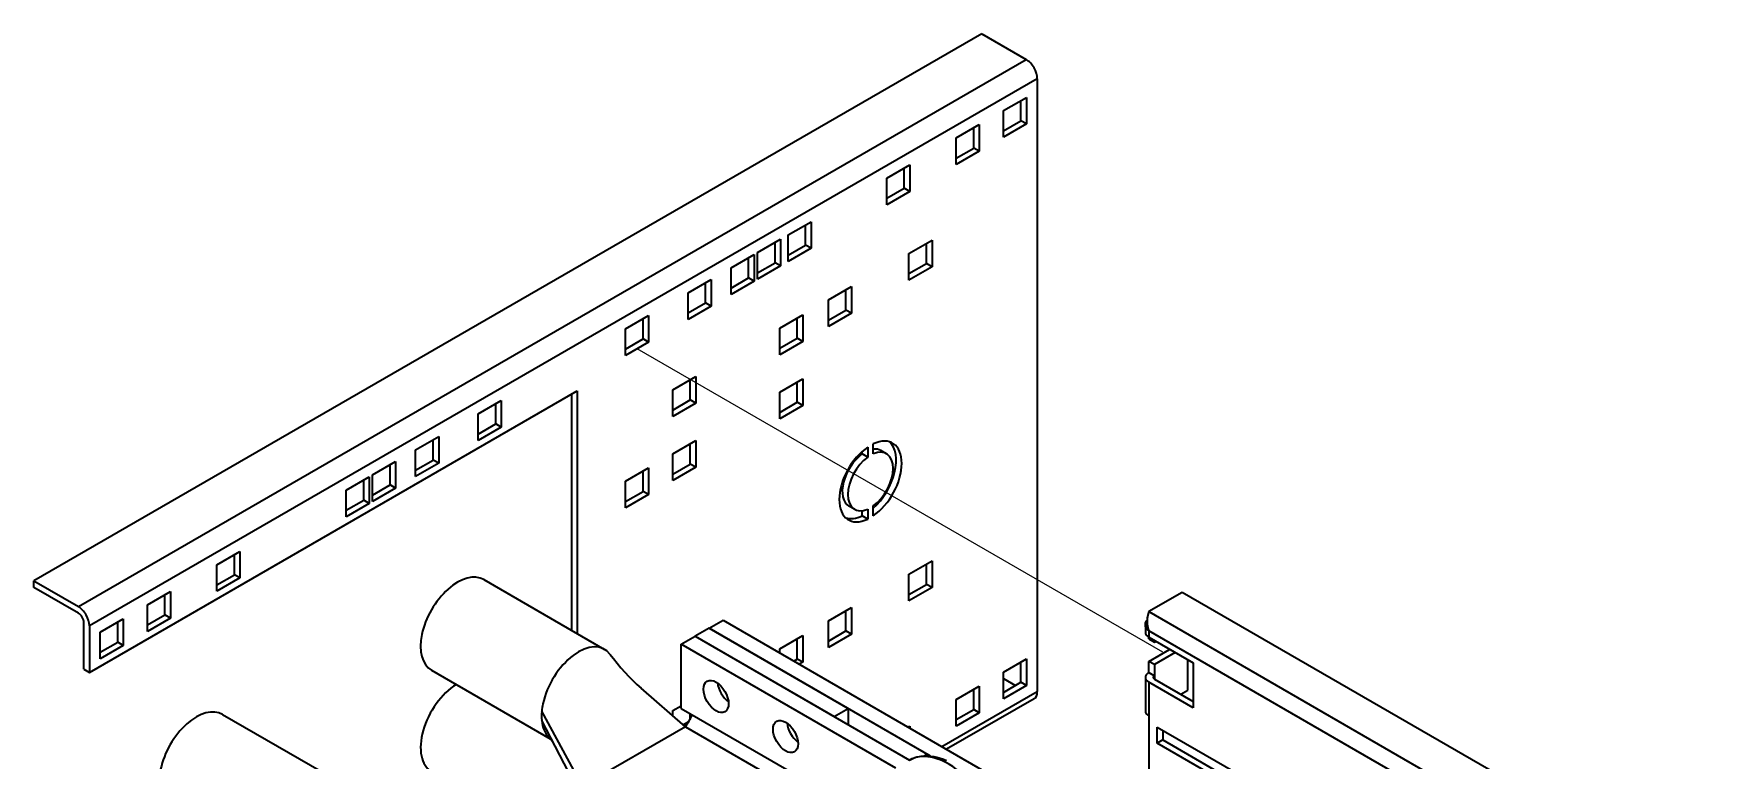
# Model space of a CAD drawing. Header units: millimetres. Extents: x -116965 to 323937, y 291661 to 566926.
# Drawn here: x -18475 to -17859, y 314577 to 314841 of the extents above; entities that cross this region are included whole.
import ezdxf

# ---------------------------------------------------------------- set-up
doc = ezdxf.new("R2010")
doc.units = ezdxf.units.MM
for name, color, linetype, lineweight in [('Centerline(Schneider)', 7, 'Continuous', 18), ('Visible Edges(Schneider)', 7, 'Continuous', 35), ('Visible Tangent Edges(Schneider)', 7, 'Continuous', 35)]:
    doc.layers.add(name, color=color, linetype=linetype, lineweight=lineweight)

msp = doc.modelspace()

# ---------------------------------------------------------------- linework, layer by layer
at = {"layer": 'Centerline(Schneider)'}
msp.add_line((-18065.054335, 314616.293938), (-18256.109284, 314726.599565), dxfattribs=at)
at = {"layer": 'Visible Edges(Schneider)'}
for p, q in [((-18130.850368, 314841.08405), (-18475.312386, 314642.208811)), ((-18130.850368, 314841.08405), (-18114.687928, 314831.75266)), ((-18110.647318, 314824.754118), (-18110.647318, 314601.967194)), ((-18122.920671, 314813.177363), (-18114.536405, 314818.018021)), ((-18116.55671, 314809.503128), (-18116.55671, 314816.851598)), ((-18114.536405, 314818.018021), (-18114.536405, 314808.336705)), ((-18140.093264, 314803.262762), (-18131.708998, 314808.10342)), ((-18131.708998, 314808.10342), (-18131.708998, 314798.422103)), ((-18122.920671, 314803.496046), (-18122.920671, 314813.177363)), ((-18122.920671, 314805.828894), (-18116.55671, 314809.503128)), ((-18114.536405, 314808.336705), (-18122.920671, 314803.496046)), ((-18114.536405, 314808.336705), (-18116.55671, 314809.503128)), ((-18140.093264, 314793.581445), (-18140.093264, 314803.262762)), ((-18133.729303, 314799.588527), (-18133.729303, 314806.936996)), ((-18140.093264, 314795.914292), (-18133.729303, 314799.588527)), ((-18131.708998, 314798.422103), (-18140.093264, 314793.581445)), ((-18131.708998, 314798.422103), (-18133.729303, 314799.588527)), ((-18165.347078, 314788.682466), (-18156.962812, 314793.523124)), ((-18158.983117, 314785.008231), (-18158.983117, 314792.3567)), ((-18156.962812, 314793.523124), (-18156.962812, 314783.841807)), ((-18165.347078, 314779.001149), (-18165.347078, 314788.682466)), ((-18165.347078, 314781.333996), (-18158.983117, 314785.008231)), ((-18156.962812, 314783.841807), (-18165.347078, 314779.001149)), ((-18156.962812, 314783.841807), (-18158.983117, 314785.008231)), ((-18201.207493, 314767.978445), (-18192.823227, 314772.819103)), ((-18194.843532, 314764.304211), (-18194.843532, 314771.65268)), ((-18192.823227, 314772.819103), (-18192.823227, 314763.137787)), ((-18212.319171, 314761.563115), (-18203.934905, 314766.403773)), ((-18205.95521, 314757.88888), (-18205.95521, 314765.23735)), ((-18203.934905, 314766.403773), (-18203.934905, 314756.722457)), ((-18201.207493, 314758.297129), (-18201.207493, 314767.978445)), ((-18157.265858, 314761.271509), (-18148.881591, 314766.112167)), ((-18150.901897, 314757.597274), (-18150.901897, 314764.945744)), ((-18148.881591, 314766.112167), (-18148.881591, 314756.430851)), ((-18221.91562, 314756.022602), (-18213.531354, 314760.863261)), ((-18215.551659, 314752.348368), (-18215.551659, 314759.696837)), ((-18213.531354, 314760.863261), (-18213.531354, 314751.181944)), ((-18212.319171, 314751.881798), (-18212.319171, 314761.563115)), ((-18201.207493, 314760.629976), (-18194.843532, 314764.304211)), ((-18192.823227, 314763.137787), (-18201.207493, 314758.297129)), ((-18192.823227, 314763.137787), (-18194.843532, 314764.304211)), ((-18157.265858, 314751.590192), (-18157.265858, 314761.271509)), ((-18221.91562, 314746.341286), (-18221.91562, 314756.022602)), ((-18212.319171, 314754.214646), (-18205.95521, 314757.88888)), ((-18203.934905, 314756.722457), (-18212.319171, 314751.881798)), ((-18203.934905, 314756.722457), (-18205.95521, 314757.88888)), ((-18157.265858, 314753.92304), (-18150.901897, 314757.597274)), ((-18148.881591, 314756.430851), (-18157.265858, 314751.590192)), ((-18148.881591, 314756.430851), (-18150.901897, 314757.597274)), ((-18237.572985, 314746.982819), (-18229.188719, 314751.823477)), ((-18237.572985, 314737.301502), (-18237.572985, 314746.982819)), ((-18231.209024, 314743.308584), (-18231.209024, 314750.657053)), ((-18229.188719, 314751.823477), (-18229.188719, 314742.142161)), ((-18221.91562, 314748.674133), (-18215.551659, 314752.348368)), ((-18213.531354, 314751.181944), (-18221.91562, 314746.341286)), ((-18213.531354, 314751.181944), (-18215.551659, 314752.348368)), ((-18186.560281, 314744.358366), (-18178.176015, 314749.199024)), ((-18180.19632, 314740.684131), (-18180.19632, 314748.0326)), ((-18178.176015, 314749.199024), (-18178.176015, 314739.517707)), ((-18237.572985, 314739.63435), (-18231.209024, 314743.308584)), ((-18229.188719, 314742.142161), (-18237.572985, 314737.301502)), ((-18229.188719, 314742.142161), (-18231.209024, 314743.308584)), ((-18186.560281, 314734.677049), (-18186.560281, 314744.358366)), ((-18186.560281, 314737.009896), (-18180.19632, 314740.684131)), ((-18178.176015, 314739.517707), (-18180.19632, 314740.684131)), ((-18260.301417, 314733.860552), (-18251.917151, 314738.701211)), ((-18253.937456, 314730.186318), (-18253.937456, 314737.534787)), ((-18251.917151, 314738.701211), (-18251.917151, 314729.019894)), ((-18204.237951, 314734.152158), (-18195.853685, 314738.992817)), ((-18204.237951, 314724.470842), (-18204.237951, 314734.152158)), ((-18197.87399, 314730.477924), (-18197.87399, 314737.826393)), ((-18195.853685, 314738.992817), (-18195.853685, 314729.3115)), ((-18178.176015, 314739.517707), (-18186.560281, 314734.677049)), ((-18260.301417, 314724.179236), (-18260.301417, 314733.860552)), ((-18260.301417, 314726.512083), (-18253.937456, 314730.186318)), ((-18251.917151, 314729.019894), (-18260.301417, 314724.179236)), ((-18251.917151, 314729.019894), (-18253.937456, 314730.186318)), ((-18204.237951, 314726.803689), (-18197.87399, 314730.477924)), ((-18195.853685, 314729.3115), (-18204.237951, 314724.470842)), ((-18195.853685, 314729.3115), (-18197.87399, 314730.477924)), ((-18243.128824, 314711.698502), (-18234.744558, 314716.539161)), ((-18234.744558, 314716.539161), (-18234.744558, 314706.857844)), ((-18204.237951, 314710.823685), (-18195.853685, 314715.664343)), ((-18195.853685, 314715.664343), (-18195.853685, 314705.983026)), ((-18455.109335, 314608.965736), (-18277.827564, 314711.319415)), ((-18279.847869, 314624.226104), (-18279.847869, 314710.152991)), ((-18277.827564, 314711.319415), (-18277.827564, 314623.05968)), ((-18243.128824, 314702.017186), (-18243.128824, 314711.698502)), ((-18236.764863, 314708.024268), (-18236.764863, 314715.372737)), ((-18204.237951, 314701.142368), (-18204.237951, 314710.823685)), ((-18197.87399, 314707.14945), (-18197.87399, 314714.497919)), ((-18313.839502, 314702.950325), (-18305.455236, 314707.790983)), ((-18307.475541, 314699.27609), (-18307.475541, 314706.624559)), ((-18305.455236, 314707.790983), (-18305.455236, 314698.109666)), ((-18243.128824, 314704.350033), (-18236.764863, 314708.024268)), ((-18234.744558, 314706.857844), (-18243.128824, 314702.017186)), ((-18234.744558, 314706.857844), (-18236.764863, 314708.024268)), ((-18204.237951, 314703.475215), (-18197.87399, 314707.14945)), ((-18195.853685, 314705.983026), (-18204.237951, 314701.142368)), ((-18195.853685, 314705.983026), (-18197.87399, 314707.14945)), ((-18313.839502, 314693.269008), (-18313.839502, 314702.950325)), ((-18313.839502, 314695.601855), (-18307.475541, 314699.27609)), ((-18305.455236, 314698.109666), (-18313.839502, 314693.269008)), ((-18305.455236, 314698.109666), (-18307.475541, 314699.27609)), ((-18336.567934, 314689.828058), (-18328.183668, 314694.668716)), ((-18330.203973, 314686.153824), (-18330.203973, 314693.502293)), ((-18328.183668, 314694.668716), (-18328.183668, 314684.9874)), ((-18243.128824, 314688.370029), (-18234.744558, 314693.210687)), ((-18236.764863, 314684.695794), (-18236.764863, 314692.044263)), ((-18234.744558, 314693.210687), (-18234.744558, 314683.52937)), ((-18172.266623, 314690.855056), (-18172.266623, 314687.219256)), ((-18170.246318, 314688.385679), (-18170.246318, 314692.02148)), ((-18352.225299, 314680.788275), (-18343.841033, 314685.628933)), ((-18343.841033, 314685.628933), (-18343.841033, 314675.947616)), ((-18336.567934, 314680.146742), (-18336.567934, 314689.828058)), ((-18336.567934, 314682.479589), (-18330.203973, 314686.153824)), ((-18328.183668, 314684.9874), (-18336.567934, 314680.146742)), ((-18328.183668, 314684.9874), (-18330.203973, 314686.153824)), ((-18243.128824, 314678.688712), (-18243.128824, 314688.370029)), ((-18243.128824, 314681.021559), (-18236.764863, 314684.695794)), ((-18234.744558, 314683.52937), (-18236.764863, 314684.695794)), ((-18174.286928, 314688.385679), (-18174.286928, 314689.265404)), ((-18172.266623, 314687.219256), (-18174.286928, 314688.385679)), ((-18165.435042, 314688.450955), (-18167.455347, 314689.617379)), ((-18361.821748, 314675.247762), (-18353.437482, 314680.08842)), ((-18355.457787, 314671.573527), (-18355.457787, 314678.921997)), ((-18353.437482, 314680.08842), (-18353.437482, 314670.407104)), ((-18352.225299, 314671.106958), (-18352.225299, 314680.788275)), ((-18345.861338, 314677.11404), (-18345.861338, 314684.462509)), ((-18260.301417, 314678.455427), (-18251.917151, 314683.296085)), ((-18253.937456, 314674.781193), (-18253.937456, 314682.129662)), ((-18251.917151, 314683.296085), (-18251.917151, 314673.614769)), ((-18234.744558, 314683.52937), (-18243.128824, 314678.688712)), ((-18361.821748, 314665.566445), (-18361.821748, 314675.247762)), ((-18352.225299, 314673.439805), (-18345.861338, 314677.11404)), ((-18343.841033, 314675.947616), (-18352.225299, 314671.106958)), ((-18343.841033, 314675.947616), (-18345.861338, 314677.11404)), ((-18260.301417, 314668.774111), (-18260.301417, 314678.455427)), ((-18260.301417, 314671.106958), (-18253.937456, 314674.781193)), ((-18251.917151, 314673.614769), (-18260.301417, 314668.774111)), ((-18251.917151, 314673.614769), (-18253.937456, 314674.781193)), ((-18361.821748, 314667.899293), (-18355.457787, 314671.573527)), ((-18353.437482, 314670.407104), (-18361.821748, 314665.566445)), ((-18353.437482, 314670.407104), (-18355.457787, 314671.573527)), ((-18177.077899, 314668.284935), (-18179.098204, 314669.451359)), ((-18174.286928, 314665.880835), (-18174.286928, 314667.779427)), ((-18172.266623, 314668.350212), (-18172.266623, 314664.714411)), ((-18170.246318, 314665.880835), (-18170.246318, 314669.516635)), ((-18172.266623, 314664.714411), (-18174.286928, 314665.880835)), ((-18408.793841, 314648.128411), (-18400.409575, 314652.96907)), ((-18408.793841, 314638.447095), (-18408.793841, 314648.128411)), ((-18402.42988, 314644.454177), (-18402.42988, 314651.802646)), ((-18400.409575, 314652.96907), (-18400.409575, 314643.287753)), ((-18157.265858, 314644.62914), (-18148.881591, 314649.469799)), ((-18150.901897, 314640.954906), (-18150.901897, 314648.303375)), ((-18148.881591, 314649.469799), (-18148.881591, 314639.788482)), ((-18475.312386, 314642.208811), (-18459.149945, 314632.877422)), ((-18475.312386, 314639.875964), (-18475.312386, 314642.208811)), ((-18408.793841, 314640.779942), (-18402.42988, 314644.454177)), ((-18400.409575, 314643.287753), (-18408.793841, 314638.447095)), ((-18400.409575, 314643.287753), (-18402.42988, 314644.454177)), ((-18311.826969, 314642.689246), (-18267.885333, 314617.319531)), ((-18157.265858, 314634.947824), (-18157.265858, 314644.62914)), ((-18459.149945, 314630.544574), (-18475.312386, 314639.875964)), ((-18434.047655, 314633.548115), (-18425.663389, 314638.388774)), ((-18427.683694, 314629.873881), (-18427.683694, 314637.22235)), ((-18425.663389, 314638.388774), (-18425.663389, 314628.707457)), ((-18157.265858, 314637.280671), (-18150.901897, 314640.954906)), ((-18148.881591, 314639.788482), (-18157.265858, 314634.947824)), ((-18148.881591, 314639.788482), (-18150.901897, 314640.954906)), ((-18057.983267, 314638.04774), (-18070.105097, 314631.049198)), ((-17449.871435, 314286.95421), (-18057.983267, 314638.04774)), ((-18434.047655, 314623.866799), (-18434.047655, 314633.548115)), ((-18434.047655, 314626.199646), (-18427.683694, 314629.873881)), ((-18425.663389, 314628.707457), (-18427.683694, 314629.873881)), ((-18186.560281, 314627.715997), (-18178.176015, 314632.556655)), ((-18180.19632, 314624.041762), (-18180.19632, 314631.390231)), ((-18178.176015, 314632.556655), (-18178.176015, 314622.875339)), ((-18457.12964, 314610.13216), (-18457.12964, 314627.045303)), ((-18455.109335, 314625.87888), (-18455.109335, 314608.965736)), ((-18451.220248, 314623.633514), (-18442.835982, 314628.474172)), ((-18451.220248, 314613.952197), (-18451.220248, 314623.633514)), ((-18444.856287, 314619.959279), (-18444.856287, 314627.307749)), ((-18442.835982, 314628.474172), (-18442.835982, 314618.792856)), ((-18425.663389, 314628.707457), (-18434.047655, 314623.866799)), ((-18229.908163, 314625.010018), (-18234.958926, 314622.093959)), ((-18229.908163, 314625.010018), (-18224.857401, 314627.926078)), ((-18229.908163, 314625.010018), (-18179.400536, 314595.849426)), ((-18149.4706, 314578.56937), (-18229.908163, 314625.010018)), ((-18224.857401, 314627.926078), (-18091.696738, 314551.045733)), ((-18186.560281, 314618.03468), (-18186.560281, 314627.715997)), ((-18186.560281, 314620.367528), (-18180.19632, 314624.041762)), ((-18178.176015, 314622.875339), (-18180.19632, 314624.041762)), ((-18071.360354, 314626.325182), (-18071.360354, 314623.467444)), ((-18451.220248, 314616.285045), (-18444.856287, 314619.959279)), ((-18442.835982, 314618.792856), (-18451.220248, 314613.952197)), ((-18442.835982, 314618.792856), (-18444.856287, 314619.959279)), ((-18240.009689, 314619.1779), (-18234.958926, 314622.093959)), ((-18162.089862, 314574.190867), (-18240.009689, 314619.1779)), ((-18240.009689, 314595.849426), (-18240.009689, 314619.1779)), ((-18234.958926, 314622.093959), (-18184.451299, 314592.933367)), ((-18234.958926, 314622.093959), (-18157.038698, 314577.106695)), ((-18204.237951, 314617.50979), (-18195.853685, 314622.350448)), ((-18204.237951, 314616.021433), (-18204.237951, 314617.50979)), ((-18197.87399, 314613.835555), (-18197.87399, 314621.184024)), ((-18195.853685, 314622.350448), (-18195.853685, 314612.669131)), ((-18178.176015, 314622.875339), (-18186.560281, 314618.03468)), ((-18070.105097, 314621.717809), (-18053.942657, 314612.386419)), ((-18070.105097, 314621.134597), (-18070.105097, 314621.717809)), ((-18070.105097, 314621.134597), (-18068.084792, 314619.968173)), ((-18070.105097, 314612.969631), (-18062.528953, 314617.34372)), ((-18068.084792, 314620.551385), (-18068.084792, 314619.968173)), ((-18068.084792, 314619.968173), (-18067.579716, 314620.259779)), ((-18199.162945, 314613.091377), (-18197.87399, 314613.835555)), ((-18195.853685, 314612.669131), (-18197.87399, 314613.835555)), ((-18195.853685, 314612.669131), (-18197.14264, 314611.924953)), ((-18122.920671, 314609.053218), (-18114.536405, 314613.893876)), ((-18116.55671, 314605.378983), (-18116.55671, 314612.727452)), ((-18114.536405, 314613.893876), (-18114.536405, 314604.21256)), ((-18070.105097, 314608.887148), (-18070.105097, 314612.969631)), ((-18068.084792, 314611.803207), (-18070.105097, 314612.969631)), ((-18060.508648, 314616.177296), (-18068.084792, 314611.803207)), ((-18068.084792, 314611.803207), (-18068.084792, 314607.720724)), ((-18055.962962, 314602.471818), (-18055.962962, 314613.552843)), ((-18053.942657, 314612.386419), (-18053.942657, 314596.056487)), ((-18457.12964, 314610.13216), (-18455.109335, 314608.965736)), ((-18330.826969, 314609.780281), (-18287.622498, 314584.836168)), ((-18122.920671, 314599.371901), (-18122.920671, 314609.053218)), ((-18122.920671, 314606.72037), (-18118.577015, 314604.21256)), ((-18122.920671, 314601.704749), (-18116.55671, 314605.378983)), ((-18114.536405, 314604.21256), (-18116.55671, 314605.378983)), ((-18071.360354, 314607.137512), (-18071.360354, 314594.890064)), ((-18070.105097, 314608.887148), (-18068.084792, 314607.720724)), ((-18053.942657, 314596.056487), (-18070.105097, 314605.387877)), ((-18068.084792, 314606.554301), (-18053.942657, 314598.389335)), ((-18238.494461, 314589.142491), (-18254.61545, 314603.176263)), ((-18111.830785, 314599.351325), (-18143.597631, 314581.010728)), ((-18140.093264, 314599.138616), (-18131.708998, 314603.979275)), ((-18140.093264, 314589.4573), (-18140.093264, 314599.138616)), ((-18133.729303, 314595.464382), (-18133.729303, 314602.812851)), ((-18131.708998, 314603.979275), (-18131.708998, 314594.297958)), ((-18114.536405, 314604.21256), (-18122.920671, 314599.371901)), ((-18058.488343, 314601.013788), (-18055.962962, 314602.471818)), ((-18406.781308, 314593.699451), (-18362.839672, 314568.329736)), ((-18275.870105, 314567.563652), (-18290.742535, 314594.820678)), ((-18243.128824, 314595.056134), (-18240.009689, 314596.856967)), ((-18243.128824, 314593.176833), (-18243.128824, 314595.056134)), ((-18240.009689, 314595.849426), (-18182.292913, 314562.52663)), ((-18236.764863, 314592.053887), (-18236.764863, 314593.976025)), ((-18184.451299, 314592.933367), (-18179.400536, 314595.849426)), ((-18179.400536, 314595.849426), (-18179.400536, 314590.017308)), ((-18140.093264, 314591.790147), (-18133.729303, 314595.464382)), ((-18131.708998, 314594.297958), (-18140.093264, 314589.4573)), ((-18131.708998, 314594.297958), (-18133.729303, 314595.464382)), ((-18070.105097, 314593.140428), (-18070.105097, 314512.657194)), ((-18275.870105, 314562.897957), (-18290.742535, 314591.485853)), ((-18238.49446, 314589.14249), (-18275.870104, 314567.563652)), ((-18239.351456, 314589.888529), (-18237.315642, 314591.063906)), ((-18238.49446, 314589.14249), (-18199.098511, 314566.397228)), ((-18157.54466, 314589.063049), (-18156.962812, 314589.398979)), ((-18156.962812, 314589.398979), (-18156.962812, 314588.727118)), ((-18067.07464, 314583.225827), (-18067.07464, 314589.057945)), ((-18067.07464, 314589.057945), (-18028.183767, 314566.604289)), ((-18065.054335, 314587.891522), (-18065.054335, 314584.392251)), ((-18065.054335, 314584.392251), (-18067.07464, 314583.225827)), ((-18028.183767, 314560.772171), (-18067.07464, 314583.225827)), ((-18065.054335, 314584.392251), (-18026.163462, 314561.938595)), ((-18151.646735, 314578.630016), (-18150.611189, 314579.227889)), ((-18149.4706, 314578.56937), (-18150.611189, 314579.227889))]:
    msp.add_line(p, q, dxfattribs=at)
at = {"layer": 'Visible Edges(Schneider)', "flags": 128}
for points in [[(-18070.105106, 314631.049198), (-18070.177197, 314630.853933), (-18070.248353, 314630.644302), (-18070.317859, 314630.420695), (-18070.384875, 314630.183664), (-18070.448311, 314629.934663), (-18070.507485, 314629.674483), (-18070.561634, 314629.403656), (-18070.610111, 314629.122822), (-18070.652152, 314628.832511), (-18070.687113, 314628.53334), (-18070.714206, 314628.226029), (-18070.732693, 314627.913031), (-18070.741983, 314627.595442), (-18070.741577, 314627.273996), (-18070.730974, 314626.949427), (-18070.709638, 314626.622489), (-18070.677029, 314626.29385), (-18070.63266, 314625.964414), (-18070.576245, 314625.636194), (-18070.507557, 314625.310342), (-18070.426209, 314624.987617), (-18070.3321, 314624.669412), (-18070.225141, 314624.356869), (-18070.105113, 314624.050669)], [(-18070.105113, 314624.050669), (-18070.269188, 314624.188074), (-18070.423094, 314624.330348), (-18070.566447, 314624.477202), (-18070.698977, 314624.628414), (-18070.820377, 314624.783738), (-18070.930337, 314624.942975), (-18071.02855, 314625.105857), (-18071.114553, 314625.271784), (-18071.187827, 314625.439921), (-18071.248328, 314625.610026), (-18071.295927, 314625.781751), (-18071.330537, 314625.954835), (-18071.351992, 314626.128974), (-18071.360241, 314626.303929), (-18071.355194, 314626.479107), (-18071.336916, 314626.653559), (-18071.305485, 314626.826973), (-18071.261, 314626.999069), (-18071.203594, 314627.169525), (-18071.133444, 314627.338129), (-18071.050568, 314627.504536), (-18070.955186, 314627.668285), (-18070.847983, 314627.828514), (-18070.729256, 314627.984895)], [(-18265.970963, 314615.637408), (-18264.651097, 314613.964515), (-18263.3087, 314612.310158), (-18261.94081, 314610.681533), (-18260.544471, 314609.085836), (-18259.116726, 314607.530266), (-18257.654611, 314606.022015), (-18256.155173, 314604.568282), (-18254.61545, 314603.176263)], [(-18286.714434, 314583.743739), (-18286.734258, 314583.774214), (-18286.795501, 314583.862828), (-18286.900845, 314584.005375), (-18287.052962, 314584.19764), (-18287.254528, 314584.435415), (-18287.507472, 314584.714291), (-18287.808999, 314585.028752), (-18288.155832, 314585.373342)], [(-18157.121795, 314577.059182), (-18156.127587, 314577.569236), (-18155.08697, 314577.98101), (-18154.007849, 314578.2942), (-18152.89813, 314578.508491), (-18151.765726, 314578.623648), (-18150.617621, 314578.642201), (-18149.457956, 314578.567939), (-18148.290387, 314578.404181), (-18147.118571, 314578.154237), (-18145.946162, 314577.821424), (-18144.775826, 314577.408983), (-18143.60939, 314576.919735)]]:
    msp.add_lwpolyline(points, dxfattribs=at)
at = {"layer": 'Visible Edges(Schneider)'}
for centre, major_axis, ratio, start_param, end_param in [((-18114.687928, 314827.086966), (-2.857143, 4.948717), 0.5773502692, 3.926990817, 5.4977871438), ((-18171.25647, 314678.367945), (-8.035714, -13.918265), 0.5773502692, 4.0159971794, 6.9795771082), ((-18171.25647, 314678.367945), (8.035714, 13.918265), 0.5773502692, 4.0159971794, 6.9795771082), ((-18173.276775, 314679.534369), (8.035714, 13.918265), 0.5773502692, 4.1969236128, 6.1571439758), ((-18173.276775, 314679.534369), (-5.821429, -10.08301), 0.5773502692, 4.0500001842, 6.2831853072), ((-18171.25647, 314678.367945), (-5.821429, -10.08301), 0.5773502692, 4.0500001842, 6.9455741033), ((-18173.276775, 314679.534369), (5.821429, 10.08301), 0.5773502692, 0, 0.4084354314), ((-18171.25647, 314678.367945), (5.821429, 10.08301), 0.5773502692, 4.0500001842, 6.9455741033), ((-18173.276775, 314679.534369), (-8.035714, -13.918265), 0.5773502692, 0.1260413314, 0.696391801), ((-18321.326969, 314626.234763), (-9.5, -16.454483), 0.5773502694, 3.1415926536, 6.2831853072), ((-18459.149945, 314628.211727), (-2.857143, 4.948717), 0.5773502692, 3.926990817, 5.4977871438), ((-18459.149945, 314628.211727), (-1.428571, 2.474358), 0.5773502692, 3.926990817, 5.4977871438), ((-18067.07464, 314623.467444), (-4.285714, 0), 0.5773502692, 0, 0.7853981634), ((-18277.385333, 314600.865048), (9.5, 16.454483), 0.5773502694, 6.0533612748, 8.3690849359), ((-18321.326969, 314589.375775), (-9.5, -16.454483), 0.5773502694, 3.964567453, 6.2831853072), ((-18222.332019, 314603.139574), (-3.214286, 5.567306), 0.5773502692, 0.9037851588, 2.2378074715), ((-18222.332019, 314603.139574), (3.214286, -5.567306), 0.5773502692, 4.0453778389, 5.3794001219), ((-18067.07464, 314607.137512), (-4.285714, 0), 0.5773502692, 5.4977871438, 7.0685834706), ((-18067.07464, 314607.137512), (-1.428571, 0), 0.5773502692, 5.4977871438, 7.0685834706), ((-18114.687928, 314604.300041), (2.857143, -4.948717), 0.5773502692, 0, 0.7853981634), ((-18416.281308, 314577.244968), (-9.5, -16.454483), 0.5773502694, 3.1415926536, 6.2831853072), ((-18277.385333, 314600.865048), (9.5, 16.454483), 0.5773502694, 2.2485046192, 2.4638843609), ((-18277.385333, 314600.865048), (9.5, 16.454483), 0.5773502694, 2.0858996287, 2.2485046192), ((-18242.53507, 314594.391397), (-5.357143, -9.278844), 0.5773502694, 1.3348999273, 1.8087374632), ((-18067.07464, 314594.890064), (-4.285714, 0), 0.5773502692, 0, 0.7853981634), ((-18277.385333, 314600.865048), (-9.5, -16.454483), 0.5773502694, 5.6054770144, 6.1384948891), ((-18197.078206, 314588.559278), (-3.214286, 5.567306), 0.5773502692, 0.9037851607, 2.2378074712), ((-18197.078206, 314588.559278), (3.214286, -5.567306), 0.5773502692, 4.0453778389, 5.3794001219)]:
    msp.add_ellipse(centre, major_axis=major_axis, ratio=ratio, start_param=start_param, end_param=end_param, dxfattribs=at)
for centre in [(-18227.382782, 314600.223515), (-18202.128968, 314585.643219)]:
    msp.add_ellipse(centre, major_axis=(-3.214286, 5.567306), ratio=0.5773502692, dxfattribs=at)
at = {"layer": 'Visible Tangent Edges(Schneider)'}
for p, q in [((-18459.149945, 314632.877422), (-18114.687928, 314831.75266)), ((-18110.647318, 314824.754118), (-18455.109335, 314625.87888)), ((-18070.105097, 314631.049198), (-17461.993266, 314279.955668)), ((-17976.160911, 314569.811954), (-18070.105097, 314624.050656)), ((-18070.105097, 314624.050656), (-18070.105097, 314621.717809)), ((-18070.105097, 314605.387877), (-18070.105097, 314593.140428)), ((-18068.084792, 314607.720724), (-18068.084792, 314606.554301)), ((-18145.271306, 314581.977025), (-18110.647318, 314601.967194))]:
    msp.add_line(p, q, dxfattribs=at)
msp.add_ellipse((-18142.836081, 314552.315599), major_axis=(-14.285714, 24.743583), ratio=0.5773502692, start_param=4.4505895901, end_param=6.2831853072, dxfattribs=at)

doc.saveas('drawing.dxf')
